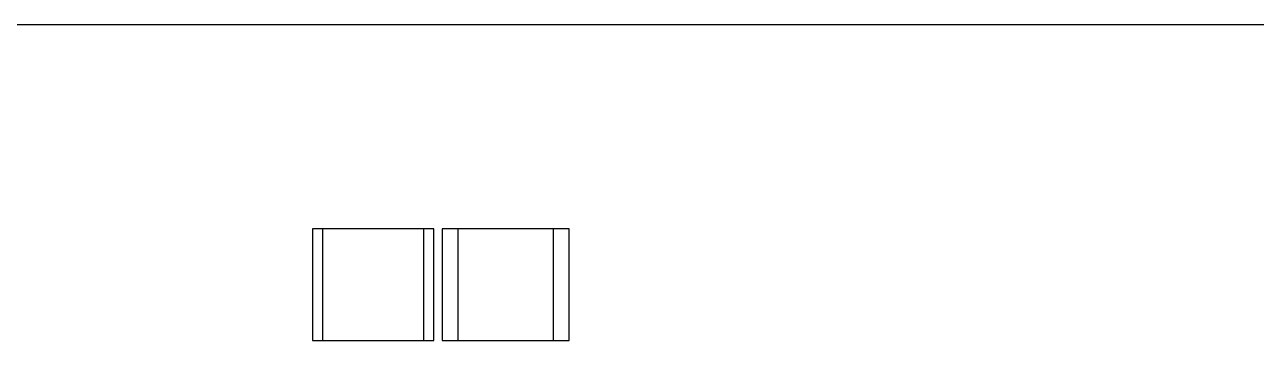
# Model space of a CAD drawing. Extents: x 539033 to 804858, y 468425 to 1263560.
# Drawn here: x 735568 to 742209, y 503138 to 504839 of the extents above; entities that cross this region are included whole.
import ezdxf

# ---------------------------------------------------------------- set-up
doc = ezdxf.new("R2010")
doc.units = 0
doc.header["$LTSCALE"] = 1000
doc.header["$MEASUREMENT"] = 0
doc.layers.get('0').update_dxf_attribs({"linetype": 'CONTINUOUS'})
doc.layers.add('COLUMN', color=9, linetype='CONTINUOUS')
doc.layers.add('摄像头', color=7, linetype='CONTINUOUS')

# ---------------------------------------------------------------- blocks, each defined once
blk = doc.blocks.new('_FZHK')
blk.add_lwpolyline([(-0.5, -0.5), (0.5, -0.5), (0.5, 0.5), (-0.5, 0.5)], close=True)

msp = doc.modelspace()

# ---------------------------------------------------------------- linework, layer by layer
at = {"layer": '摄像头', "color": 2, "lineweight": 25, "ltscale": 100}
msp.add_line((697103.2, 504838.7), (747045.5, 504838.8), dxfattribs=at)

# ---------------------------------------------------------------- block references
at = {"layer": 'COLUMN', "lineweight": 25, "xscale": 600, "yscale": 600, "zscale": 600}
for p in [(737420.2, 503437.7), (737474.2, 503437.7), (738120.2, 503437.7), (738204.2, 503437.7)]:
    msp.add_blockref('_FZHK', p, dxfattribs=at)

doc.saveas('drawing.dxf')
